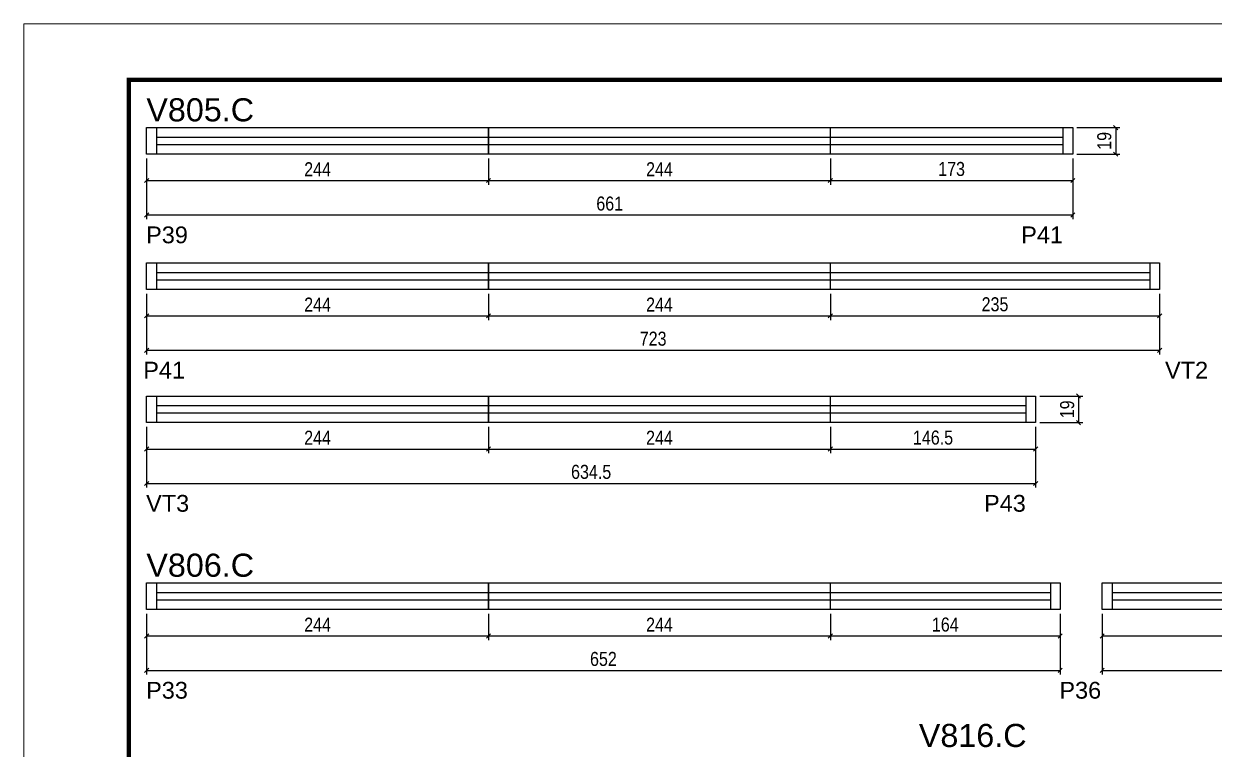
# Model space of a CAD drawing. Extents: x 1959 to 8212, y 239 to 4735.
# Drawn here: x 5142 to 5992, y 3069 to 3587 of the extents above; entities that cross this region are included whole.
import ezdxf

# ---------------------------------------------------------------- set-up
doc = ezdxf.new("R2010")
doc.units = 0
doc.linetypes.add('DASHED', pattern=[0.75, 0.5, -0.25])
for name, color, linetype in [('5', 5, 'Continuous'), ('COTA', 241, 'Continuous'), ('NOMENCLATURA', 7, 'Continuous'), ('Painéis', 200, 'Continuous'), ('SARR_2.2x7', 40, 'Continuous')]:
    doc.layers.add(name, color=color, linetype=linetype)
doc.layers.add('Folhas', color=255, linetype='Continuous', lineweight=9)
doc.layers.add('SARRAFO DE PRESSAO', color=251, linetype='DASHED', lineweight=9)
doc.styles.add('COTA TECNICA', font='techl___.ttf', dxfattribs={"height": 10})
doc.styles.add('COTA TECNICA-50', font='techl___.ttf', dxfattribs={"height": 10})
doc.styles.get("Standard").update_dxf_attribs({"font": 'arial.ttf'})
doc.dimstyles.new('COTA PAINEL-50', dxfattribs={"dimtxt": 10, "dimasz": 3, "dimexe": 3, "dimexo": 3, "dimgap": 3, "dimtad": 1, "dimdec": 1, "dimzin": 12, "dimdsep": 46, "dimtxsty": 'COTA TECNICA-50', "dimblk1": 'OBLIQUE', "dimblk2": 'OBLIQUE', "dimsah": 1, "dimcen": 0.9, "dimclrd": 4, "dimclre": 4, "dimclrt": 240, "dimadec": 1, "dimazin": 3, "dimtfac": 1, "dimtdec": 1, "dimtmove": 0, "dimatfit": 3, "dimfxl": 1, "dimtolj": 1, "dimtzin": 12, "dimarcsym": 0})
doc.dimstyles.new('PAINEL', dxfattribs={"dimtxt": 10, "dimasz": 3, "dimexe": 3, "dimexo": 3, "dimgap": 3, "dimtad": 1, "dimdec": 1, "dimzin": 12, "dimdsep": 46, "dimtxsty": 'COTA TECNICA', "dimblk1": 'OBLIQUE', "dimblk2": 'OBLIQUE', "dimsah": 1, "dimcen": 0.9, "dimclrd": 4, "dimclre": 4, "dimclrt": 240, "dimadec": 1, "dimazin": 3, "dimtfac": 1, "dimtdec": 1, "dimtmove": 0, "dimatfit": 3, "dimfxl": 1, "dimtolj": 1, "dimtzin": 12, "dimarcsym": 0})

# ---------------------------------------------------------------- blocks, each defined once
blk = doc.blocks.new('9999999999')
at = {"layer": 'Folhas'}
blk.add_lwpolyline([(98138.98, 34190.21), (99623.98, 34190.21), (99623.98, 35240.21), (98138.98, 35240.21)], close=True, dxfattribs=at)
at = {"layer": 'Folhas', "color": 30, "const_width": 3}
blk.add_lwpolyline([(98213.98, 34230.21), (99583.98, 34230.21), (99583.98, 35200.21), (98213.98, 35200.21)], close=True, dxfattribs=at)
blk = doc.blocks.new('_Oblique')
at = {"color": 0, "linetype": 'ByBlock', "lineweight": -2}
blk.add_line((-0.5, -0.5), (0.5, 0.5), dxfattribs=at)
blk = doc.blocks.new('*D387')
at = {"layer": 'COTA', "color": 4, "linetype": 'ByBlock', "lineweight": -2, "transparency": 16777216}
for p, q in [((5229.94, 3490.51), (5229.94, 3471.67)), ((5473.94, 3490.51), (5473.94, 3471.67)), ((5229.94, 3474.67), (5473.94, 3474.67))]:
    blk.add_line(p, q, dxfattribs=at)
at = {"layer": 'Defpoints', "color": 0, "linetype": 'ByBlock', "transparency": 16777216}
for p in [(5229.94, 3493.51), (5473.94, 3493.51), (5473.94, 3474.67)]:
    blk.add_point(p, dxfattribs=at)
at = {"layer": 'COTA', "color": 4, "linetype": 'ByBlock', "lineweight": -2, "transparency": 16777216, "xscale": 3, "yscale": 3, "zscale": 3, "rotation": 180}
blk.add_blockref('_Oblique', (5229.94, 3474.67), dxfattribs=at)
at = {"layer": 'COTA', "color": 4, "linetype": 'ByBlock', "lineweight": -2, "transparency": 16777216, "xscale": 3, "yscale": 3, "zscale": 3}
blk.add_blockref('_Oblique', (5473.94, 3474.67), dxfattribs=at)
at = {"layer": 'COTA', "color": 240, "linetype": 'ByBlock', "transparency": 16777216, "insert": (5351.94, 3482.74), "char_height": 10, "attachment_point": 5, "style": 'COTA TECNICA-50'}
blk.add_mtext('\\A1;244', dxfattribs=at)
blk = doc.blocks.new('*D388')
at = {"layer": 'COTA', "color": 4, "linetype": 'ByBlock', "lineweight": -2, "transparency": 16777216}
for p, q in [((5473.94, 3490.51), (5473.94, 3471.67)), ((5717.94, 3490.51), (5717.94, 3471.67)), ((5473.94, 3474.67), (5717.94, 3474.67))]:
    blk.add_line(p, q, dxfattribs=at)
at = {"layer": 'Defpoints', "color": 0, "linetype": 'ByBlock', "transparency": 16777216}
for p in [(5473.94, 3493.51), (5717.94, 3493.51), (5717.94, 3474.67)]:
    blk.add_point(p, dxfattribs=at)
at = {"layer": 'COTA', "color": 4, "linetype": 'ByBlock', "lineweight": -2, "transparency": 16777216, "xscale": 3, "yscale": 3, "zscale": 3, "rotation": 180}
blk.add_blockref('_Oblique', (5473.94, 3474.67), dxfattribs=at)
at = {"layer": 'COTA', "color": 4, "linetype": 'ByBlock', "lineweight": -2, "transparency": 16777216, "xscale": 3, "yscale": 3, "zscale": 3}
blk.add_blockref('_Oblique', (5717.94, 3474.67), dxfattribs=at)
at = {"layer": 'COTA', "color": 240, "linetype": 'ByBlock', "transparency": 16777216, "insert": (5595.94, 3482.74), "char_height": 10, "attachment_point": 5, "style": 'COTA TECNICA-50'}
blk.add_mtext('\\A1;244', dxfattribs=at)
blk = doc.blocks.new('*D389')
at = {"layer": 'COTA', "color": 4, "lineweight": -2, "transparency": 16777216}
for p, q in [((5229.94, 3490.51), (5229.94, 3447.09)), ((5890.94, 3490.51), (5890.94, 3447.09)), ((5229.94, 3450.09), (5890.94, 3450.09))]:
    blk.add_line(p, q, dxfattribs=at)
at = {"layer": 'Defpoints', "color": 0, "transparency": 16777216}
for p in [(5229.94, 3493.51), (5890.94, 3493.51), (5890.94, 3450.09)]:
    blk.add_point(p, dxfattribs=at)
at = {"layer": 'COTA', "color": 4, "lineweight": -2, "transparency": 16777216, "xscale": 3, "yscale": 3, "zscale": 3, "rotation": 180}
blk.add_blockref('_Oblique', (5229.94, 3450.09), dxfattribs=at)
at = {"layer": 'COTA', "color": 4, "lineweight": -2, "transparency": 16777216, "xscale": 3, "yscale": 3, "zscale": 3}
blk.add_blockref('_Oblique', (5890.94, 3450.09), dxfattribs=at)
at = {"layer": 'COTA', "color": 240, "transparency": 16777216, "insert": (5560.44, 3458.19), "char_height": 10, "attachment_point": 5, "style": 'COTA TECNICA'}
blk.add_mtext('\\A1;661', dxfattribs=at)
blk = doc.blocks.new('*D390')
at = {"layer": 'COTA', "color": 4, "lineweight": -2, "transparency": 16777216}
for p, q in [((5717.94, 3490.51), (5717.94, 3471.67)), ((5890.94, 3490.51), (5890.94, 3471.67)), ((5717.94, 3474.67), (5890.94, 3474.67))]:
    blk.add_line(p, q, dxfattribs=at)
at = {"layer": 'Defpoints', "color": 0, "transparency": 16777216}
for p in [(5717.94, 3493.51), (5890.94, 3493.51), (5890.94, 3474.67)]:
    blk.add_point(p, dxfattribs=at)
at = {"layer": 'COTA', "color": 4, "lineweight": -2, "transparency": 16777216, "xscale": 3, "yscale": 3, "zscale": 3, "rotation": 180}
blk.add_blockref('_Oblique', (5717.94, 3474.67), dxfattribs=at)
at = {"layer": 'COTA', "color": 4, "lineweight": -2, "transparency": 16777216, "xscale": 3, "yscale": 3, "zscale": 3}
blk.add_blockref('_Oblique', (5890.94, 3474.67), dxfattribs=at)
at = {"layer": 'COTA', "color": 240, "transparency": 16777216, "insert": (5804.44, 3482.89), "char_height": 10, "attachment_point": 5, "style": 'COTA TECNICA'}
blk.add_mtext('\\A1;173', dxfattribs=at)
blk = doc.blocks.new('*D391')
at = {"layer": 'COTA', "color": 4, "linetype": 'ByBlock', "lineweight": -2, "transparency": 16777216}
for p, q in [((5229.94, 3393.88), (5229.94, 3375.03)), ((5473.94, 3393.88), (5473.94, 3375.03)), ((5229.94, 3378.03), (5473.94, 3378.03))]:
    blk.add_line(p, q, dxfattribs=at)
at = {"layer": 'Defpoints', "color": 0, "linetype": 'ByBlock', "transparency": 16777216}
for p in [(5229.94, 3396.88), (5473.94, 3396.88), (5473.94, 3378.03)]:
    blk.add_point(p, dxfattribs=at)
at = {"layer": 'COTA', "color": 4, "linetype": 'ByBlock', "lineweight": -2, "transparency": 16777216, "xscale": 3, "yscale": 3, "zscale": 3, "rotation": 180}
blk.add_blockref('_Oblique', (5229.94, 3378.03), dxfattribs=at)
at = {"layer": 'COTA', "color": 4, "linetype": 'ByBlock', "lineweight": -2, "transparency": 16777216, "xscale": 3, "yscale": 3, "zscale": 3}
blk.add_blockref('_Oblique', (5473.94, 3378.03), dxfattribs=at)
at = {"layer": 'COTA', "color": 240, "linetype": 'ByBlock', "transparency": 16777216, "insert": (5351.94, 3386.1), "char_height": 10, "attachment_point": 5, "style": 'COTA TECNICA-50'}
blk.add_mtext('\\A1;244', dxfattribs=at)
blk = doc.blocks.new('*D392')
at = {"layer": 'COTA', "color": 4, "linetype": 'ByBlock', "lineweight": -2, "transparency": 16777216}
for p, q in [((5473.94, 3393.88), (5473.94, 3375.03)), ((5717.94, 3393.88), (5717.94, 3375.03)), ((5473.94, 3378.03), (5717.94, 3378.03))]:
    blk.add_line(p, q, dxfattribs=at)
at = {"layer": 'Defpoints', "color": 0, "linetype": 'ByBlock', "transparency": 16777216}
for p in [(5473.94, 3396.88), (5717.94, 3396.88), (5717.94, 3378.03)]:
    blk.add_point(p, dxfattribs=at)
at = {"layer": 'COTA', "color": 4, "linetype": 'ByBlock', "lineweight": -2, "transparency": 16777216, "xscale": 3, "yscale": 3, "zscale": 3, "rotation": 180}
blk.add_blockref('_Oblique', (5473.94, 3378.03), dxfattribs=at)
at = {"layer": 'COTA', "color": 4, "linetype": 'ByBlock', "lineweight": -2, "transparency": 16777216, "xscale": 3, "yscale": 3, "zscale": 3}
blk.add_blockref('_Oblique', (5717.94, 3378.03), dxfattribs=at)
at = {"layer": 'COTA', "color": 240, "linetype": 'ByBlock', "transparency": 16777216, "insert": (5595.94, 3386.1), "char_height": 10, "attachment_point": 5, "style": 'COTA TECNICA-50'}
blk.add_mtext('\\A1;244', dxfattribs=at)
blk = doc.blocks.new('*D393')
at = {"layer": 'COTA', "color": 4, "lineweight": -2, "transparency": 16777216}
for p, q in [((5229.94, 3393.88), (5229.94, 3350.45)), ((5952.94, 3393.88), (5952.94, 3350.45)), ((5229.94, 3353.45), (5952.94, 3353.45))]:
    blk.add_line(p, q, dxfattribs=at)
at = {"layer": 'Defpoints', "color": 0, "transparency": 16777216}
for p in [(5229.94, 3396.88), (5952.94, 3396.88), (5952.94, 3353.45)]:
    blk.add_point(p, dxfattribs=at)
at = {"layer": 'COTA', "color": 4, "lineweight": -2, "transparency": 16777216, "xscale": 3, "yscale": 3, "zscale": 3, "rotation": 180}
blk.add_blockref('_Oblique', (5229.94, 3353.45), dxfattribs=at)
at = {"layer": 'COTA', "color": 4, "lineweight": -2, "transparency": 16777216, "xscale": 3, "yscale": 3, "zscale": 3}
blk.add_blockref('_Oblique', (5952.94, 3353.45), dxfattribs=at)
at = {"layer": 'COTA', "color": 240, "transparency": 16777216, "insert": (5591.44, 3361.67), "char_height": 10, "attachment_point": 5, "style": 'COTA TECNICA'}
blk.add_mtext('\\A1;723', dxfattribs=at)
blk = doc.blocks.new('*D394')
at = {"layer": 'COTA', "color": 4, "lineweight": -2, "transparency": 16777216}
for p, q in [((5717.94, 3393.88), (5717.94, 3375.03)), ((5952.94, 3393.88), (5952.94, 3375.03)), ((5717.94, 3378.03), (5952.94, 3378.03))]:
    blk.add_line(p, q, dxfattribs=at)
at = {"layer": 'Defpoints', "color": 0, "transparency": 16777216}
for p in [(5717.94, 3396.88), (5952.94, 3396.88), (5952.94, 3378.03)]:
    blk.add_point(p, dxfattribs=at)
at = {"layer": 'COTA', "color": 4, "lineweight": -2, "transparency": 16777216, "xscale": 3, "yscale": 3, "zscale": 3, "rotation": 180}
blk.add_blockref('_Oblique', (5717.94, 3378.03), dxfattribs=at)
at = {"layer": 'COTA', "color": 4, "lineweight": -2, "transparency": 16777216, "xscale": 3, "yscale": 3, "zscale": 3}
blk.add_blockref('_Oblique', (5952.94, 3378.03), dxfattribs=at)
at = {"layer": 'COTA', "color": 240, "transparency": 16777216, "insert": (5835.44, 3386.25), "char_height": 10, "attachment_point": 5, "style": 'COTA TECNICA'}
blk.add_mtext('\\A1;235', dxfattribs=at)
blk = doc.blocks.new('*D395')
at = {"layer": 'COTA', "color": 4, "lineweight": -2, "transparency": 16777216}
for p, q in [((5893.94, 3512.51), (5924.57, 3512.51)), ((5921.57, 3512.51), (5921.57, 3493.51)), ((5893.94, 3493.51), (5924.57, 3493.51))]:
    blk.add_line(p, q, dxfattribs=at)
at = {"layer": 'Defpoints', "color": 0, "transparency": 16777216}
for p in [(5890.94, 3512.51), (5890.94, 3493.51), (5921.57, 3493.51)]:
    blk.add_point(p, dxfattribs=at)
at = {"layer": 'COTA', "color": 4, "lineweight": -2, "transparency": 16777216, "xscale": 3, "yscale": 3, "zscale": 3}
for p, rotation in [((5921.57, 3512.51), 90), ((5921.57, 3493.51), 270)]:
    blk.add_blockref('_Oblique', p, dxfattribs=dict(at, rotation=rotation))
at = {"layer": 'COTA', "color": 240, "transparency": 16777216, "insert": (5913.48, 3503.01), "char_height": 10, "attachment_point": 5, "rotation": 90, "style": 'COTA TECNICA'}
blk.add_mtext('\\A1;19', dxfattribs=at)
blk = doc.blocks.new('*D401')
at = {"layer": 'COTA', "color": 4, "linetype": 'ByBlock', "lineweight": -2, "transparency": 16777216}
for p, q in [((5229.94, 3298.77), (5229.94, 3279.93)), ((5473.94, 3298.77), (5473.94, 3279.93)), ((5229.94, 3282.93), (5473.94, 3282.93))]:
    blk.add_line(p, q, dxfattribs=at)
at = {"layer": 'Defpoints', "color": 0, "linetype": 'ByBlock', "transparency": 16777216}
for p in [(5229.94, 3301.77), (5473.94, 3301.77), (5473.94, 3282.93)]:
    blk.add_point(p, dxfattribs=at)
at = {"layer": 'COTA', "color": 4, "linetype": 'ByBlock', "lineweight": -2, "transparency": 16777216, "xscale": 3, "yscale": 3, "zscale": 3, "rotation": 180}
blk.add_blockref('_Oblique', (5229.94, 3282.93), dxfattribs=at)
at = {"layer": 'COTA', "color": 4, "linetype": 'ByBlock', "lineweight": -2, "transparency": 16777216, "xscale": 3, "yscale": 3, "zscale": 3}
blk.add_blockref('_Oblique', (5473.94, 3282.93), dxfattribs=at)
at = {"layer": 'COTA', "color": 240, "linetype": 'ByBlock', "transparency": 16777216, "insert": (5351.94, 3291), "char_height": 10, "attachment_point": 5, "style": 'COTA TECNICA-50'}
blk.add_mtext('\\A1;244', dxfattribs=at)
blk = doc.blocks.new('*D402')
at = {"layer": 'COTA', "color": 4, "linetype": 'ByBlock', "lineweight": -2, "transparency": 16777216}
for p, q in [((5473.94, 3298.77), (5473.94, 3279.93)), ((5717.94, 3298.77), (5717.94, 3279.93)), ((5473.94, 3282.93), (5717.94, 3282.93))]:
    blk.add_line(p, q, dxfattribs=at)
at = {"layer": 'Defpoints', "color": 0, "linetype": 'ByBlock', "transparency": 16777216}
for p in [(5473.94, 3301.77), (5717.94, 3301.77), (5717.94, 3282.93)]:
    blk.add_point(p, dxfattribs=at)
at = {"layer": 'COTA', "color": 4, "linetype": 'ByBlock', "lineweight": -2, "transparency": 16777216, "xscale": 3, "yscale": 3, "zscale": 3, "rotation": 180}
blk.add_blockref('_Oblique', (5473.94, 3282.93), dxfattribs=at)
at = {"layer": 'COTA', "color": 4, "linetype": 'ByBlock', "lineweight": -2, "transparency": 16777216, "xscale": 3, "yscale": 3, "zscale": 3}
blk.add_blockref('_Oblique', (5717.94, 3282.93), dxfattribs=at)
at = {"layer": 'COTA', "color": 240, "linetype": 'ByBlock', "transparency": 16777216, "insert": (5595.94, 3291), "char_height": 10, "attachment_point": 5, "style": 'COTA TECNICA-50'}
blk.add_mtext('\\A1;244', dxfattribs=at)
blk = doc.blocks.new('*D403')
at = {"layer": 'COTA', "color": 4, "lineweight": -2, "transparency": 16777216}
for p, q in [((5229.94, 3298.77), (5229.94, 3255.34)), ((5864.44, 3298.77), (5864.44, 3255.34)), ((5229.94, 3258.34), (5864.44, 3258.34))]:
    blk.add_line(p, q, dxfattribs=at)
at = {"layer": 'Defpoints', "color": 0, "transparency": 16777216}
for p in [(5229.94, 3301.77), (5864.44, 3301.77), (5864.44, 3258.34)]:
    blk.add_point(p, dxfattribs=at)
at = {"layer": 'COTA', "color": 4, "lineweight": -2, "transparency": 16777216, "xscale": 3, "yscale": 3, "zscale": 3, "rotation": 180}
blk.add_blockref('_Oblique', (5229.94, 3258.34), dxfattribs=at)
at = {"layer": 'COTA', "color": 4, "lineweight": -2, "transparency": 16777216, "xscale": 3, "yscale": 3, "zscale": 3}
blk.add_blockref('_Oblique', (5864.44, 3258.34), dxfattribs=at)
at = {"layer": 'COTA', "color": 240, "transparency": 16777216, "insert": (5547.19, 3266.56), "char_height": 10, "attachment_point": 5, "style": 'COTA TECNICA'}
blk.add_mtext('\\A1;634.5', dxfattribs=at)
blk = doc.blocks.new('*D404')
at = {"layer": 'COTA', "color": 4, "lineweight": -2, "transparency": 16777216}
for p, q in [((5717.94, 3298.77), (5717.94, 3279.93)), ((5864.44, 3298.77), (5864.44, 3279.93)), ((5717.94, 3282.93), (5864.44, 3282.93))]:
    blk.add_line(p, q, dxfattribs=at)
at = {"layer": 'Defpoints', "color": 0, "transparency": 16777216}
for p in [(5717.94, 3301.77), (5864.44, 3301.77), (5864.44, 3282.93)]:
    blk.add_point(p, dxfattribs=at)
at = {"layer": 'COTA', "color": 4, "lineweight": -2, "transparency": 16777216, "xscale": 3, "yscale": 3, "zscale": 3, "rotation": 180}
blk.add_blockref('_Oblique', (5717.94, 3282.93), dxfattribs=at)
at = {"layer": 'COTA', "color": 4, "lineweight": -2, "transparency": 16777216, "xscale": 3, "yscale": 3, "zscale": 3}
blk.add_blockref('_Oblique', (5864.44, 3282.93), dxfattribs=at)
at = {"layer": 'COTA', "color": 240, "transparency": 16777216, "insert": (5791.19, 3291.03), "char_height": 10, "attachment_point": 5, "style": 'COTA TECNICA'}
blk.add_mtext('\\A1;146.5', dxfattribs=at)
blk = doc.blocks.new('*D405')
at = {"layer": 'COTA', "color": 4, "lineweight": -2, "transparency": 16777216}
for p, q in [((5867.44, 3320.77), (5898.07, 3320.77)), ((5895.07, 3320.77), (5895.07, 3301.77)), ((5867.44, 3301.77), (5898.07, 3301.77))]:
    blk.add_line(p, q, dxfattribs=at)
at = {"layer": 'Defpoints', "color": 0, "transparency": 16777216}
for p in [(5864.44, 3320.77), (5864.44, 3301.77), (5895.07, 3301.77)]:
    blk.add_point(p, dxfattribs=at)
at = {"layer": 'COTA', "color": 4, "lineweight": -2, "transparency": 16777216, "xscale": 3, "yscale": 3, "zscale": 3}
for p, rotation in [((5895.07, 3320.77), 90), ((5895.07, 3301.77), 270)]:
    blk.add_blockref('_Oblique', p, dxfattribs=dict(at, rotation=rotation))
at = {"layer": 'COTA', "color": 240, "transparency": 16777216, "insert": (5886.98, 3311.27), "char_height": 10, "attachment_point": 5, "rotation": 90, "style": 'COTA TECNICA'}
blk.add_mtext('\\A1;19', dxfattribs=at)
blk = doc.blocks.new('*D406')
at = {"layer": 'COTA', "color": 4, "linetype": 'ByBlock', "lineweight": -2, "transparency": 16777216}
for p, q in [((5229.94, 3165.25), (5229.94, 3146.41)), ((5473.94, 3165.25), (5473.94, 3146.41)), ((5229.94, 3149.41), (5473.94, 3149.41))]:
    blk.add_line(p, q, dxfattribs=at)
at = {"layer": 'Defpoints', "color": 0, "linetype": 'ByBlock', "transparency": 16777216}
for p in [(5229.94, 3168.25), (5473.94, 3168.25), (5473.94, 3149.41)]:
    blk.add_point(p, dxfattribs=at)
at = {"layer": 'COTA', "color": 4, "linetype": 'ByBlock', "lineweight": -2, "transparency": 16777216, "xscale": 3, "yscale": 3, "zscale": 3, "rotation": 180}
blk.add_blockref('_Oblique', (5229.94, 3149.41), dxfattribs=at)
at = {"layer": 'COTA', "color": 4, "linetype": 'ByBlock', "lineweight": -2, "transparency": 16777216, "xscale": 3, "yscale": 3, "zscale": 3}
blk.add_blockref('_Oblique', (5473.94, 3149.41), dxfattribs=at)
at = {"layer": 'COTA', "color": 240, "linetype": 'ByBlock', "transparency": 16777216, "insert": (5351.94, 3157.48), "char_height": 10, "attachment_point": 5, "style": 'COTA TECNICA-50'}
blk.add_mtext('\\A1;244', dxfattribs=at)
blk = doc.blocks.new('*D407')
at = {"layer": 'COTA', "color": 4, "linetype": 'ByBlock', "lineweight": -2, "transparency": 16777216}
for p, q in [((5473.94, 3165.25), (5473.94, 3146.41)), ((5717.94, 3165.25), (5717.94, 3146.41)), ((5473.94, 3149.41), (5717.94, 3149.41))]:
    blk.add_line(p, q, dxfattribs=at)
at = {"layer": 'Defpoints', "color": 0, "linetype": 'ByBlock', "transparency": 16777216}
for p in [(5473.94, 3168.25), (5717.94, 3168.25), (5717.94, 3149.41)]:
    blk.add_point(p, dxfattribs=at)
at = {"layer": 'COTA', "color": 4, "linetype": 'ByBlock', "lineweight": -2, "transparency": 16777216, "xscale": 3, "yscale": 3, "zscale": 3, "rotation": 180}
blk.add_blockref('_Oblique', (5473.94, 3149.41), dxfattribs=at)
at = {"layer": 'COTA', "color": 4, "linetype": 'ByBlock', "lineweight": -2, "transparency": 16777216, "xscale": 3, "yscale": 3, "zscale": 3}
blk.add_blockref('_Oblique', (5717.94, 3149.41), dxfattribs=at)
at = {"layer": 'COTA', "color": 240, "linetype": 'ByBlock', "transparency": 16777216, "insert": (5595.94, 3157.48), "char_height": 10, "attachment_point": 5, "style": 'COTA TECNICA-50'}
blk.add_mtext('\\A1;244', dxfattribs=at)
blk = doc.blocks.new('*D408')
at = {"layer": 'COTA', "color": 4, "lineweight": -2, "transparency": 16777216}
for p, q in [((5229.94, 3165.25), (5229.94, 3121.83)), ((5881.94, 3165.25), (5881.94, 3121.83)), ((5229.94, 3124.83), (5881.94, 3124.83))]:
    blk.add_line(p, q, dxfattribs=at)
at = {"layer": 'Defpoints', "color": 0, "transparency": 16777216}
for p in [(5229.94, 3168.25), (5881.94, 3168.25), (5881.94, 3124.83)]:
    blk.add_point(p, dxfattribs=at)
at = {"layer": 'COTA', "color": 4, "lineweight": -2, "transparency": 16777216, "xscale": 3, "yscale": 3, "zscale": 3, "rotation": 180}
blk.add_blockref('_Oblique', (5229.94, 3124.83), dxfattribs=at)
at = {"layer": 'COTA', "color": 4, "lineweight": -2, "transparency": 16777216, "xscale": 3, "yscale": 3, "zscale": 3}
blk.add_blockref('_Oblique', (5881.94, 3124.83), dxfattribs=at)
at = {"layer": 'COTA', "color": 240, "transparency": 16777216, "insert": (5555.94, 3132.94), "char_height": 10, "attachment_point": 5, "style": 'COTA TECNICA'}
blk.add_mtext('\\A1;652', dxfattribs=at)
blk = doc.blocks.new('*D409')
at = {"layer": 'COTA', "color": 4, "lineweight": -2, "transparency": 16777216}
for p, q in [((5717.94, 3165.25), (5717.94, 3146.41)), ((5881.94, 3165.25), (5881.94, 3146.41)), ((5717.94, 3149.41), (5881.94, 3149.41))]:
    blk.add_line(p, q, dxfattribs=at)
at = {"layer": 'Defpoints', "color": 0, "transparency": 16777216}
for p in [(5717.94, 3168.25), (5881.94, 3168.25), (5881.94, 3149.41)]:
    blk.add_point(p, dxfattribs=at)
at = {"layer": 'COTA', "color": 4, "lineweight": -2, "transparency": 16777216, "xscale": 3, "yscale": 3, "zscale": 3, "rotation": 180}
blk.add_blockref('_Oblique', (5717.94, 3149.41), dxfattribs=at)
at = {"layer": 'COTA', "color": 4, "lineweight": -2, "transparency": 16777216, "xscale": 3, "yscale": 3, "zscale": 3}
blk.add_blockref('_Oblique', (5881.94, 3149.41), dxfattribs=at)
at = {"layer": 'COTA', "color": 240, "transparency": 16777216, "insert": (5799.94, 3157.51), "char_height": 10, "attachment_point": 5, "style": 'COTA TECNICA'}
blk.add_mtext('\\A1;164', dxfattribs=at)
blk = doc.blocks.new('*D411')
at = {"layer": 'COTA', "color": 4, "linetype": 'ByBlock', "lineweight": -2, "transparency": 16777216}
for p, q in [((5911.94, 3165.25), (5911.94, 3146.41)), ((6155.94, 3165.25), (6155.94, 3146.41)), ((5911.94, 3149.41), (6155.94, 3149.41))]:
    blk.add_line(p, q, dxfattribs=at)
at = {"layer": 'Defpoints', "color": 0, "linetype": 'ByBlock', "transparency": 16777216}
for p in [(5911.94, 3168.25), (6155.94, 3168.25), (6155.94, 3149.41)]:
    blk.add_point(p, dxfattribs=at)
at = {"layer": 'COTA', "color": 4, "linetype": 'ByBlock', "lineweight": -2, "transparency": 16777216, "xscale": 3, "yscale": 3, "zscale": 3, "rotation": 180}
blk.add_blockref('_Oblique', (5911.94, 3149.41), dxfattribs=at)
at = {"layer": 'COTA', "color": 4, "linetype": 'ByBlock', "lineweight": -2, "transparency": 16777216, "xscale": 3, "yscale": 3, "zscale": 3}
blk.add_blockref('_Oblique', (6155.94, 3149.41), dxfattribs=at)
at = {"layer": 'COTA', "color": 240, "linetype": 'ByBlock', "transparency": 16777216, "insert": (6033.94, 3157.48), "char_height": 10, "attachment_point": 5, "style": 'COTA TECNICA-50'}
blk.add_mtext('\\A1;244', dxfattribs=at)
blk = doc.blocks.new('*D413')
at = {"layer": 'COTA', "color": 4, "lineweight": -2, "transparency": 16777216}
for p, q in [((5911.94, 3165.25), (5911.94, 3121.83)), ((6567.44, 3165.25), (6567.44, 3121.83)), ((5911.94, 3124.83), (6567.44, 3124.83))]:
    blk.add_line(p, q, dxfattribs=at)
at = {"layer": 'Defpoints', "color": 0, "transparency": 16777216}
for p in [(5911.94, 3168.25), (6567.44, 3168.25), (6567.44, 3124.83)]:
    blk.add_point(p, dxfattribs=at)
at = {"layer": 'COTA', "color": 4, "lineweight": -2, "transparency": 16777216, "xscale": 3, "yscale": 3, "zscale": 3, "rotation": 180}
blk.add_blockref('_Oblique', (5911.94, 3124.83), dxfattribs=at)
at = {"layer": 'COTA', "color": 4, "lineweight": -2, "transparency": 16777216, "xscale": 3, "yscale": 3, "zscale": 3}
blk.add_blockref('_Oblique', (6567.44, 3124.83), dxfattribs=at)
at = {"layer": 'COTA', "color": 240, "transparency": 16777216, "insert": (6239.69, 3132.94), "char_height": 10, "attachment_point": 5, "style": 'COTA TECNICA'}
blk.add_mtext('\\A1;655.5', dxfattribs=at)

msp = doc.modelspace()

# ---------------------------------------------------------------- linework, layer by layer
at = {"layer": 'Painéis'}
for p, q in [((5473.94, 3512.51), (5890.94, 3512.51)), ((5473.94, 3493.51), (5473.94, 3512.51)), ((5717.94, 3493.51), (5717.94, 3512.51)), ((5890.94, 3512.51), (5890.94, 3493.51)), ((5890.94, 3493.51), (5473.94, 3493.51)), ((5473.94, 3415.88), (5952.94, 3415.88)), ((5473.94, 3396.88), (5473.94, 3415.88)), ((5717.94, 3396.88), (5717.94, 3415.88)), ((5952.94, 3415.88), (5952.94, 3396.88)), ((5952.94, 3396.88), (5473.94, 3396.88)), ((5473.94, 3320.77), (5864.44, 3320.77)), ((5473.94, 3301.77), (5473.94, 3320.77)), ((5717.94, 3301.77), (5717.94, 3320.77)), ((5864.44, 3320.77), (5864.44, 3301.77)), ((5864.44, 3301.77), (5473.94, 3301.77)), ((5473.94, 3187.25), (5881.94, 3187.25)), ((5473.94, 3168.25), (5473.94, 3187.25)), ((5717.94, 3168.25), (5717.94, 3187.25)), ((5881.94, 3187.25), (5881.94, 3168.25)), ((5881.94, 3168.25), (5473.94, 3168.25))]:
    msp.add_line(p, q, dxfattribs=at)
for points in [[(5473.94, 3493.51), (5229.94, 3493.51), (5229.94, 3512.51), (5473.94, 3512.51)], [(5473.94, 3396.88), (5229.94, 3396.88), (5229.94, 3415.88), (5473.94, 3415.88)], [(5473.94, 3301.77), (5229.94, 3301.77), (5229.94, 3320.77), (5473.94, 3320.77)], [(5473.94, 3168.25), (5229.94, 3168.25), (5229.94, 3187.25), (5473.94, 3187.25)], [(6155.94, 3168.25), (5911.94, 3168.25), (5911.94, 3187.25), (6155.94, 3187.25)]]:
    msp.add_lwpolyline(points, close=True, dxfattribs=at)
at = {"layer": 'SARR_2.2x7', "linetype": 'Continuous'}
for p, q in [((5236.94, 3512.51), (5236.94, 3493.51)), ((5883.94, 3512.51), (5883.94, 3493.51)), ((5473.94, 3505.51), (5236.94, 3505.51)), ((5236.94, 3500.51), (5473.94, 3500.51)), ((5717.94, 3505.51), (5473.94, 3505.51)), ((5473.94, 3500.51), (5717.94, 3500.51)), ((5883.94, 3505.51), (5717.94, 3505.51)), ((5717.94, 3500.51), (5883.94, 3500.51)), ((5236.94, 3415.88), (5236.94, 3396.88)), ((5945.94, 3415.88), (5945.94, 3396.88)), ((5473.94, 3408.88), (5236.94, 3408.88)), ((5717.94, 3408.88), (5473.94, 3408.88)), ((5945.94, 3408.88), (5717.94, 3408.88)), ((5236.94, 3403.88), (5473.94, 3403.88)), ((5473.94, 3403.88), (5717.94, 3403.88)), ((5717.94, 3403.88), (5945.94, 3403.88)), ((5236.94, 3320.77), (5236.94, 3301.77)), ((5473.94, 3313.77), (5236.94, 3313.77)), ((5717.94, 3313.77), (5473.94, 3313.77)), ((5857.44, 3313.77), (5717.94, 3313.77)), ((5857.44, 3320.77), (5857.44, 3301.77)), ((5236.94, 3308.77), (5473.94, 3308.77)), ((5473.94, 3308.77), (5717.94, 3308.77)), ((5717.94, 3308.77), (5857.44, 3308.77)), ((5236.94, 3187.25), (5236.94, 3168.25)), ((5874.94, 3187.25), (5874.94, 3168.25)), ((5918.94, 3187.25), (5918.94, 3168.25)), ((5473.94, 3180.25), (5236.94, 3180.25)), ((5717.94, 3180.25), (5473.94, 3180.25)), ((5874.94, 3180.25), (5717.94, 3180.25)), ((6155.94, 3180.25), (5918.94, 3180.25)), ((5236.94, 3175.25), (5473.94, 3175.25)), ((5473.94, 3175.25), (5717.94, 3175.25)), ((5717.94, 3175.25), (5874.94, 3175.25)), ((5918.94, 3175.25), (6155.94, 3175.25))]:
    msp.add_line(p, q, dxfattribs=at)

# ---------------------------------------------------------------- block references
at = {"layer": 'SARRAFO DE PRESSAO', "color": 6, "linetype": 'ByBlock'}
msp.add_blockref('9999999999', (-92996.71, -31653.56), dxfattribs=at)

# ---------------------------------------------------------------- texts
at = {"layer": '5', "linetype": 'Continuous'}
for s, rotation, p in [('P39', 359.99996, (5229.56, 3429.88)), ('P41', 359.99996, (5854.12, 3429.88)), ('P41', 0.00004, (5227.51, 3333.25)), ('VT2', 0.00004, (5956.8, 3333.25)), ('VT3', 359.99996, (5229.56, 3238.14)), ('P43', 359.99996, (5827.62, 3238.14)), ('P33', 359.99996, (5229.56, 3104.63)), ('P36', 359.99996, (5881.39, 3104.63))]:
    msp.add_text(s, height=12, rotation=rotation, dxfattribs=at).set_placement(p)
at = {"layer": 'NOMENCLATURA', "linetype": 'Continuous'}
for s, p in [('V805.C', (5229.73, 3516.95)), ('V806.C', (5229.73, 3191.69)), ('V816.C', (5781.08, 3070.11))]:
    msp.add_text(s, height=16.5, dxfattribs=at).set_placement(p)

# ---------------------------------------------------------------- dimensions: what is measured, and where the dimension line sits
at = {"layer": 'COTA'}
for base, p1, p2, picture, middle in [((5921.57, 3493.51), (5890.94, 3512.51), (5890.94, 3493.51), '*D395', (5913.48, 3503.01)), ((5895.07, 3301.77), (5864.44, 3320.77), (5864.44, 3301.77), '*D405', (5886.98, 3311.27))]:
    dim = msp.add_linear_dim(base=base, p1=p1, p2=p2, angle=90, dimstyle='PAINEL', dxfattribs=at)
    dim.commit()
    dim.dimension.update_dxf_attribs({"geometry": picture, "text_midpoint": middle})
at = {"layer": 'COTA', "color": 1, "linetype": 'ByBlock'}
for base, p1, p2, picture, middle in [((5473.94, 3474.67), (5229.94, 3493.51), (5473.94, 3493.51), '*D387', (5351.94, 3482.74)), ((5717.94, 3474.67), (5473.94, 3493.51), (5717.94, 3493.51), '*D388', (5595.94, 3482.74)), ((5473.94, 3378.03), (5229.94, 3396.88), (5473.94, 3396.88), '*D391', (5351.94, 3386.1)), ((5717.94, 3378.03), (5473.94, 3396.88), (5717.94, 3396.88), '*D392', (5595.94, 3386.1)), ((5473.94, 3282.93), (5229.94, 3301.77), (5473.94, 3301.77), '*D401', (5351.94, 3291)), ((5717.94, 3282.93), (5473.94, 3301.77), (5717.94, 3301.77), '*D402', (5595.94, 3291)), ((5473.94, 3149.41), (5229.94, 3168.25), (5473.94, 3168.25), '*D406', (5351.94, 3157.48)), ((5717.94, 3149.41), (5473.94, 3168.25), (5717.94, 3168.25), '*D407', (5595.94, 3157.48)), ((6155.94, 3149.41), (5911.94, 3168.25), (6155.94, 3168.25), '*D411', (6033.94, 3157.48))]:
    dim = msp.add_linear_dim(base=base, p1=p1, p2=p2, dimstyle='COTA PAINEL-50', override={"dimarcsym": 1}, dxfattribs=at)
    dim.commit()
    dim.dimension.update_dxf_attribs({"geometry": picture, "text_midpoint": middle})
at = {"layer": 'COTA'}
for base, p1, p2, picture, middle in [((5890.94, 3450.09), (5229.94, 3493.51), (5890.94, 3493.51), '*D389', (5560.44, 3458.19)), ((5890.94, 3474.67), (5717.94, 3493.51), (5890.94, 3493.51), '*D390', (5804.44, 3482.89)), ((5952.94, 3353.45), (5229.94, 3396.88), (5952.94, 3396.88), '*D393', (5591.44, 3361.67)), ((5952.94, 3378.03), (5717.94, 3396.88), (5952.94, 3396.88), '*D394', (5835.44, 3386.25)), ((5864.44, 3258.34), (5229.94, 3301.77), (5864.44, 3301.77), '*D403', (5547.19, 3266.56)), ((5864.44, 3282.93), (5717.94, 3301.77), (5864.44, 3301.77), '*D404', (5791.19, 3291.03)), ((5881.94, 3124.83), (5229.94, 3168.25), (5881.94, 3168.25), '*D408', (5555.94, 3132.94)), ((5881.94, 3149.41), (5717.94, 3168.25), (5881.94, 3168.25), '*D409', (5799.94, 3157.51)), ((6567.44, 3124.83), (5911.94, 3168.25), (6567.44, 3168.25), '*D413', (6239.69, 3132.94))]:
    dim = msp.add_linear_dim(base=base, p1=p1, p2=p2, dimstyle='PAINEL', dxfattribs=at)
    dim.commit()
    dim.dimension.update_dxf_attribs({"geometry": picture, "text_midpoint": middle})

doc.saveas('drawing.dxf')
